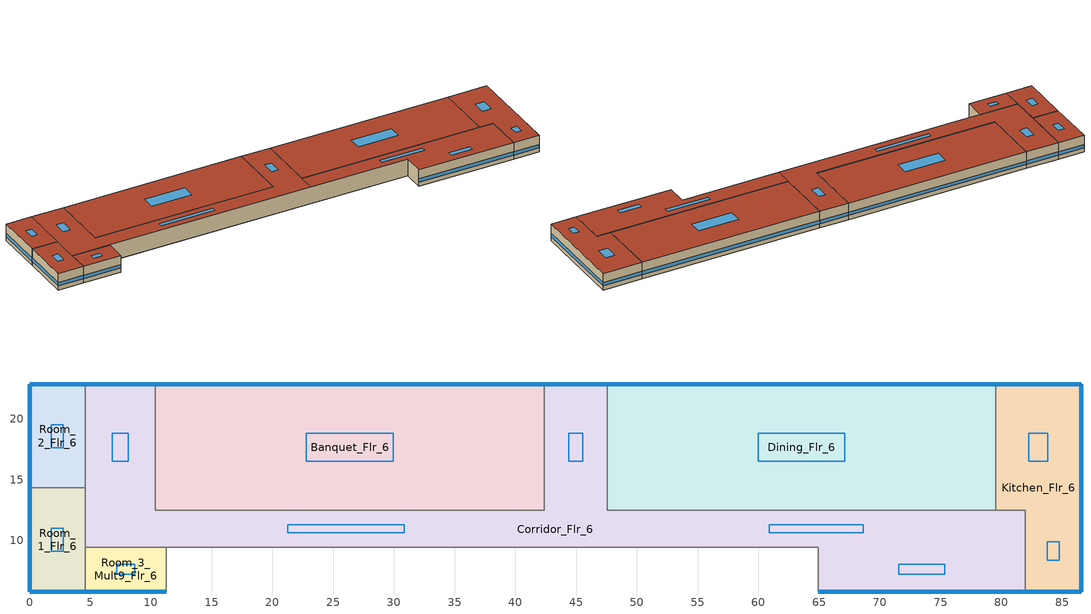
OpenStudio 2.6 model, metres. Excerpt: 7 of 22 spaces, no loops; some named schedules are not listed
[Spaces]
Room_2_Flr_6
 floor adiabatic (BTAP-Int-Wall): 4.57,22.86 4.57,14.33 0,14.33 0,22.86 z16.15
 wall outside: 4.57,22.86 0,22.86 0,14.33 z16.15:19.2
 wall to Room_1_Flr_6: 0,14.33 4.57,14.33 z16.15:19.2
 wall to Corridor_Flr_6: 4.57,14.33 4.57,22.86 z16.15:19.2
 window: 4.55,22.86 0.03,22.86 / 0,22.83 0,14.35 z16.91:17.53
 roof outside: 4.57,14.33 4.57,22.86 0,22.86 0,14.33 z19.2
 skylight: 2.8,17.64 2.8,19.55 1.77,19.55 1.77,17.64 z19.2
Banquet_Flr_6
 floor adiabatic (BTAP-Int-Wall): 42.37,22.86 42.37,12.5 10.36,12.5 10.36,22.86 z16.15
 wall outside: 42.37,22.86 10.36,22.86 z16.15:19.2
 wall to Corridor_Flr_6: 10.36,22.86 10.36,12.5 42.37,12.5 42.37,22.86 z16.15:19.2
 window: 42.34,22.86 10.39,22.86 z16.91:17.52
 roof outside: 42.37,12.5 42.37,22.86 10.36,22.86 10.36,12.5 z19.2
 skylight: 29.94,16.52 29.94,18.84 22.79,18.84 22.79,16.52 z19.2
Corridor_Flr_6
 floor adiabatic (BTAP-Int-Wall): 47.55,22.86 47.55,12.5 81.99,12.5 81.99,5.79 64.92,5.79 64.92,9.45 4.57,9.45 4.57,22.86 10.36,22.86 10.36,12.5 42.37,12.5 42.37,22.86 z16.15
 wall outside: 64.92,5.79 81.99,5.79 / 47.55,22.86 42.37,22.86 / 10.36,22.86 4.57,22.86 z16.15:19.2
 wall to Room_1_Flr_6: 4.57,14.33 4.57,9.45 z16.15:19.2
 wall to Kitchen_Flr_6: 81.99,5.79 81.99,12.5 79.55,12.5 z16.15:19.2
 wall to Dining_Flr_6: 79.55,12.5 47.55,12.5 47.55,22.86 z16.15:19.2
 wall adiabatic (BTAP-Int-Wall): 4.57,9.45 11.28,9.45 64.92,9.45 64.92,5.79 z16.15:19.2
 window: 10.34,22.86 4.6,22.86 / 47.52,22.86 42.39,22.86 / 64.95,5.79 81.97,5.79 z16.91:17.53
 roof outside: 81.99,5.79 81.99,12.5 47.55,12.5 47.55,9.45 64.92,9.45 64.92,5.79 z19.2; 47.55,9.45 47.55,22.86 42.37,22.86 42.37,12.5 10.36,12.5 10.36,22.86 4.57,22.86 4.57,9.45 z19.2
 skylight: 30.87,11.31 21.26,11.31 21.26,10.63 30.87,10.63 z19.2; 45.54,18.84 44.38,18.84 44.38,16.52 45.54,16.52 z19.2; 8.11,18.84 6.82,18.84 6.82,16.52 8.11,16.52 z19.2; 75.36,8.03 71.55,8.03 71.55,7.21 75.36,7.21 z19.2; 68.62,11.31 60.92,11.31 60.92,10.63 68.62,10.63 z19.2
Room_3_Mult9_Flr_6
 floor adiabatic (BTAP-Int-Wall): 11.28,9.45 11.28,5.79 4.57,5.79 4.57,9.45 z16.15
 wall outside: 4.57,5.79 11.28,5.79 z16.15:19.2
 wall adiabatic (BTAP-Int-Wall): 11.28,5.79 11.28,9.45 4.57,9.45 4.57,5.79 z16.15:19.2
 window: 4.6,5.79 11.25,5.79 z16.91:17.53
 roof outside: 11.28,5.79 11.28,9.45 4.57,9.45 4.57,5.79 z19.2
 skylight: 8.67,7.21 8.67,8.03 7.18,8.03 7.18,7.21 z19.2
Dining_Flr_6
 floor adiabatic (BTAP-Int-Wall): 79.55,22.86 79.55,12.5 47.55,12.5 47.55,22.86 z16.15
 wall outside: 79.55,22.86 47.55,22.86 z16.15:19.2
 wall to Kitchen_Flr_6: 79.55,12.5 79.55,22.86 z16.15:19.2
 window: 79.53,22.86 47.57,22.86 z16.91:17.52
 roof outside: 79.55,12.5 79.55,22.86 47.55,22.86 47.55,12.5 z19.2
 skylight: 67.13,16.52 67.13,18.84 59.97,18.84 59.97,16.52 z19.2
Room_1_Flr_6
 floor adiabatic (BTAP-Int-Wall): 4.57,14.33 4.57,5.79 0,5.79 0,14.33 z16.15
 wall outside: 0,14.33 0,5.79 4.57,5.79 z16.15:19.2
 wall adiabatic (BTAP-Int-Wall): 4.57,5.79 4.57,9.45 z16.15:19.2
 window: 0.03,5.79 4.55,5.79 / 0,14.3 0,5.82 z16.91:17.53
 roof outside: 4.57,5.79 4.57,14.33 0,14.33 0,5.79 z19.2
 skylight: 2.8,9.1 2.8,11.01 1.77,11.01 1.77,9.1 z19.2
Kitchen_Flr_6
 floor adiabatic (BTAP-Int-Wall): 86.56,22.86 86.56,5.79 81.99,5.79 81.99,12.5 79.55,12.5 79.55,22.86 z16.15
 wall outside: 81.99,5.79 86.56,5.79 86.56,22.86 79.55,22.86 z16.15:19.2
 window: 82.02,5.79 86.54,5.79 / 86.56,5.82 86.56,22.83 / 86.54,22.86 79.58,22.86 z16.91:17.53
 roof outside: 86.56,5.79 86.56,22.86 79.55,22.86 79.55,12.5 81.99,12.5 81.99,5.79 z19.2
 skylight: 84.79,9.89 83.77,9.89 83.77,8.39 84.79,8.39 z19.2; 83.84,18.84 82.27,18.84 82.27,16.52 83.84,16.52 z19.2
[Site]
Kuujjuaq AP_QC_CAN: Latitude {deg}=58.1; Longitude {deg}=-68.417; Time Zone {hr}=-5; Elevation {m}=39.9; Terrain=City
[Building]
LargeHotel-CAN_QC_Kuujjuaq.AP.719060_CWEC2016.epw created: 2018-10-11 19:45:18 +0000: North Axis {deg}=0; Default Construction Set=BTAP-Mass at hdd = 8550.0; Standards Number of Stories=7; Standards Number of Above Ground Stories=6; Standards Building Type=LargeHotel
[Site:WaterMainsTemperature]
Calculation Method=Correlation; Annual Average Outdoor Air Temperature {C}=-3.825; Maximum Difference In Monthly Average Outdoor Air Temperatures {deltaC}=36
[Site:GroundTemperature:BuildingSurface]
19.527, 19.502, 19.536, 19.598, 20.002, 21.64, 22.225, 22.375, 21.449, 20.121, 19.802, 19.633
[ClimateZones]
Climate Zone Institution Name 2=CEC; Climate Zone Document Name 2=California Climate Zone Descriptions; Climate Zone Document Year 2=1995
[SizingPeriod:DesignDay] Barometric Pressure {Pa}=100847; Sky Clearness=0; Rain Indicator=0; Snow Indicator=0; Day of Month=21; Daylight Saving Time Indicator=0; Humidity Indicating Type=Wetbulb; Dry-Bulb Temperature Range Modifier Type=DefaultMultipliers
Name | Maximum Dry-Bulb Temperature {C} | Daily Dry-Bulb Temperature Range {deltaC} | Humidity Indicating Conditions at Maximum Dry-Bulb | Wind Speed {m/s} | Wind Direction {deg} | Month | Day Type | Solar Model Indicator | ASHRAE Taub | ASHRAE Taud
Kuujjuaq AP Ann Htg 99.6% Condns DB | -36.2 | 0 | -36.2 | 2.2 | 220 | 1 | WinterDesignDay | ASHRAEClearSky
Kuujjuaq AP Ann Clg .4% Condns DB=>MWB | 24.1 | 10.3 | 16.2 | 4 | 210 | 7 | SummerDesignDay | ASHRAETau | 0.364 | 2.418
[Material:NoMass] Roughness=Smooth; Thermal Absorptance=0.9; Solar Absorptance=0.7
Name | Thermal Resistance {m2-K/W} | Visible Absorptance
Typical Carpet Pad | 0.21648 | 0.8
Typical Insulation 1 | 6.78179 | 0.7
Typical Insulation 2 | 5.19354 | 0.7
Typical Insulation 3 | 7.04224 | 0.7
Typical Carpet Pad 2 | 2.57255 | 0.8
Typical Carpet Pad 3 | 4.69593 | 0.8
Typical Insulation 4 | 0.624982 | 0.7
Typical Insulation 5 | 0.625 | 0.7
[Material]
Name | Roughness | Thickness {m} | Conductivity {W/m-K} | Density {kg/m3} | Specific Heat {J/kg-K} | Thermal Absorptance | Solar Absorptance | Visible Absorptance
100mm Normalweight concrete floor | MediumSmooth | 0.1016 | 2.31 | 2322 | 832
G01 13mm gypsum board | Smooth | 0.0127 | 0.16 | 800 | 1090 | 0.9 | 0.7 | 0.5
G05 25mm wood | MediumSmooth | 0.0254 | 0.15 | 608 | 1630 | 0.9 | 0.5 | 0.5
4 in. Normalweight Concrete Floor | MediumRough | 0.1016 | 2.31 | 2322 | 832 | 0.9 | 0.7 | 0.7
1IN Stucco | Smooth | 0.0253 | 0.6918 | 1858 | 837 | 0.9 | 0.7 | 0.92
8IN CONCRETE HW RefBldg | Rough | 0.2032 | 1.311 | 2240 | 836.8 | 0.9 | 0.7 | 0.7
1/2IN Gypsum | Smooth | 0.0127 | 0.16 | 784.9 | 830 | 0.9 | 0.4 | 0.4
Metal Roof Surface; F08 Metal surface | Smooth | 0.0008 | 45.28 | 7824 | 500 | 0.9 | 0.7 | 0.7
6 in. Normalweight Concrete Floor | MediumRough | 0.1524 | 2.31 | 2322 | 832 | 0.9 | 0.7 | 0.7
[Construction]
BTAP-Int-Floor: 100mm Normalweight concrete floor, Typical Carpet Pad
BTAP-Int-Wall: G01 13mm gypsum board, G01 13mm gypsum board
BTAP-Int-Ceiling: Typical Carpet Pad, 100mm Normalweight concrete floor
BTAP-Ext-DaylightDiffuser: SimpleGlazing
BTAP-Int-Door: G05 25mm wood
BTAP-Ext-Floor-Mass:U-0.142: Typical Insulation 1, 4 in. Normalweight Concrete Floor, Typical Carpet Pad
BTAP-Ext-Wall-Mass:U-0.183: 1IN Stucco, 8IN CONCRETE HW RefBldg, Typical Insulation 2, 1/2IN Gypsum
BTAP-Ext-Roof-Metal:U-0.142: Metal Roof Surface, Typical Insulation 3
BTAP-Grnd-Floor-Mass:U-0.379: 6 in. Normalweight Concrete Floor, Typical Carpet Pad 2
BTAP-Grnd-Roof-Mass:U-0.21: 6 in. Normalweight Concrete Floor, Typical Carpet Pad 3
BTAP-Ext-Door:U-1.6: F08 Metal surface, Typical Insulation 4
BTAP-Ext-OverHeadDoor:U-1.6: Typical Insulation 5
BTAP-Ext-DaylightDiffuser:U=0.160 SHGC=0.600: SimpleGlazing:U=0.160 SHGC=0.600
[DefaultConstructionSet]
BTAP-Mass at hdd = 8550.0: Default Exterior Surface Constructions=BTAP-Mass at hdd = 8550.0; Default Interior Surface Constructions=Default Surface Constructions 2; Default Ground Contact Surface Constructions=BTAP-Mass at hdd = 8550.0 1; Default Exterior SubSurface Constructions=BTAP-Mass at hdd = 8550.0; Default Interior SubSurface Constructions=Default Sub Surface Constructions 2; Interior Partition Construction=BTAP-Int-Door
[DefaultSurfaceConstructions]
Name | Floor Construction | Wall Construction | Roof Ceiling Construction
Default Surface Constructions 2 | BTAP-Int-Floor | BTAP-Int-Wall | BTAP-Int-Ceiling
BTAP-Mass at hdd = 8550.0 | BTAP-Ext-Floor-Mass:U-0.142 | BTAP-Ext-Wall-Mass:U-0.183 | BTAP-Ext-Roof-Metal:U-0.142
BTAP-Mass at hdd = 8550.0 1 | BTAP-Grnd-Floor-Mass:U-0.379 | BTAP-Grnd-Roof-Mass:U-0.21 | BTAP-Grnd-Roof-Mass:U-0.21
[DefaultSubSurfaceConstructions]
Name | Fixed Window Construction | Operable Window Construction | Door Construction | Glass Door Construction | Overhead Door Construction | Skylight Construction | Tubular Daylight Dome Construction | Tubular Daylight Diffuser Construction
Default Sub Surface Constructions 2 | BTAP-Ext-DaylightDiffuser | BTAP-Ext-DaylightDiffuser | BTAP-Int-Door
BTAP-Mass at hdd = 8550.0 | BTAP-Ext-DaylightDiffuser:U=0.160 SHGC=0.600 | BTAP-Ext-DaylightDiffuser:U=0.160 SHGC=0.600 | BTAP-Ext-Door:U-1.6 | BTAP-Ext-DaylightDiffuser:U=0.160 SHGC=0.600 | BTAP-Ext-OverHeadDoor:U-1.6 | BTAP-Ext-DaylightDiffuser:U=0.160 SHGC=0.600 | BTAP-Ext-DaylightDiffuser:U=0.160 SHGC=0.600 | BTAP-Ext-DaylightDiffuser:U=0.160 SHGC=0.600
[WindowMaterial:SimpleGlazingSystem] Solar Heat Gain Coefficient=0.6; Visible Transmittance=0.21
Name | U-Factor {W/m2-K}
SimpleGlazing | 2.2
SimpleGlazing:U=0.160 SHGC=0.600 | 1.6
[Space] Building Story=Building Story 4; Part of Total Floor Area=Yes
Name | Space Type | Thermal Zone
Room_2_Flr_6 | Space Function Guest room | Sp-Room_2_Flr_6 Sys-1 Flr-4 Sch-F HPlcmt-west ZN
Banquet_Flr_6 | Space Function Dining area - other | Sp-Banquet_Flr_6 Sys-3 Flr-4 Sch-B HPlcmt-north ZN
Kitchen_Flr_6 | Space Function Food preparation area | Sp-Kitchen_Flr_6 Sys-3 Flr-4 Sch-B HPlcmt-east ZN
Corridor_Flr_6 | Space Function Corridor/Transition area - hospital-sch-E | Sp-Corridor_Flr_6 Sys-3 Flr-4 Sch-E HPlcmt-south ZN
Room_3_Mult9_Flr_6 | Space Function Guest room | Sp-Room_3_Mult9_Flr_6 Sys-1 Flr-4 Sch-F HPlcmt-south ZN
Dining_Flr_6 | Space Function Dining area - other | Sp-Dining_Flr_6 Sys-3 Flr-4 Sch-B HPlcmt-north ZN
Room_1_Flr_6 | Space Function Guest room | Sp-Room_1_Flr_6 Sys-1 Flr-4 Sch-F HPlcmt-west ZN
[BuildingStory]
Building Story 4: Nominal Z Coordinate {m}=16.152
[SpaceType] Standards Building Type=Space Function
Name | Default Schedule Set | Design Specification Outdoor Air Object | Standards Space Type
Space Function Dining area - other | Space Function Dining area - other Schedule Set | Space Function Dining area - other Ventilation | Dining area - other
Space Function Corridor/Transition area - hospital-sch-E | Space Function Corridor/Transition area - hospital-sch-E Schedule Set | Space Function Corridor/Transition area - hospital-sch-E Ventilation | Corridor/Transition area - hospital-sch-E
Space Function Food preparation area | Space Function Food preparation area Schedule Set | Space Function Food preparation area Ventilation | Food preparation area
Space Function Guest room | Space Function Guest room Schedule Set | Space Function Guest room Ventilation | Guest room
[People:Definition] Number of People Calculation Method=People/Area; Fraction Radiant=0.3
Name | People per Space Floor Area {person/m2}
Space Function Corridor/Transition area - hospital-sch-E People Definition | 0.0100036
Space Function Dining area - other People Definition | 0.100036
Space Function Food preparation area People Definition | 0.0500182
Space Function Guest room People Definition | 0.0400145
[People] Work Efficiency Schedule=Work Efficiency Schedule; Clothing Insulation Schedule=Clothing Schedule; Air Velocity Schedule=Air Velocity Schedule; Multiplier=1
Name | People Definition | Space or SpaceType
Space Function Corridor/Transition area - hospital-sch-E People | Space Function Corridor/Transition area - hospital-sch-E People Definition | Space Function Corridor/Transition area - hospital-sch-E
Space Function Dining area - other People | Space Function Dining area - other People Definition | Space Function Dining area - other
Space Function Food preparation area People | Space Function Food preparation area People Definition | Space Function Food preparation area
Space Function Guest room People | Space Function Guest room People Definition | Space Function Guest room
[Lights:Definition] Design Level Calculation Method=Watts/Area; Fraction Radiant=0.5; Fraction Visible=0.2
Name | Watts per Space Floor Area {W/m2}
Space Function Corridor/Transition area - hospital-sch-E Lights Definition | 10.7039
Space Function Dining area - other Lights Definition | 7.00254
Space Function Food preparation area Lights Definition | 13.1048
Space Function Guest room Lights Definition | 5.10185
[Lights] Fraction Replaceable=1
Name | Lights Definition | Space or SpaceType
Space Function Corridor/Transition area - hospital-sch-E Lights | Space Function Corridor/Transition area - hospital-sch-E Lights Definition | Space Function Corridor/Transition area - hospital-sch-E
Space Function Dining area - other Lights | Space Function Dining area - other Lights Definition | Space Function Dining area - other
Space Function Food preparation area Lights | Space Function Food preparation area Lights Definition | Space Function Food preparation area
Space Function Guest room Lights | Space Function Guest room Lights Definition | Space Function Guest room
[DesignSpecification:OutdoorAir] Outdoor Air Method=Sum; Outdoor Air Flow per Person {m3/s-person}=0; Outdoor Air Flow Rate {m3/s}=0; Outdoor Air Flow Air Changes per Hour {1/hr}=0
Name | Outdoor Air Flow per Floor Area {m3/s-m2}
Space Function Corridor/Transition area - hospital-sch-E Ventilation | 0.0003048
Space Function Dining area - other Ventilation | 0.0035814
Space Function Food preparation area Ventilation | 0.0013716
Space Function Guest room Ventilation | 0.0005588
[DefaultScheduleSet] People Activity Level Schedule=NECB-Activity; Infiltration Schedule=Always On
Name | Number of People Schedule | Lighting Schedule | Electric Equipment Schedule
Space Function Corridor/Transition area - hospital-sch-E Schedule Set | NECB-E-Occupancy | NECB-E-Occupancy-NECB-E-Lighting-0.0-0.0-0.67-Light Ruleset | NECB-E-Electric-Equipment
Space Function Dining area - other Schedule Set | NECB-B-Occupancy | NECB-B-Lighting | NECB-B-Electric-Equipment
Space Function Food preparation area Schedule Set | NECB-B-Occupancy | NECB-B-Occupancy-NECB-B-Lighting-0.0-0.0-0.67-Light Ruleset | NECB-B-Electric-Equipment
Space Function Guest room Schedule Set | NECB-F-Occupancy | NECB-F-Lighting | NECB-F-Electric-Equipment
[ThermostatSetpoint:DualSetpoint]
Name | Heating Setpoint Temperature Schedule | Cooling Setpoint Temperature Schedule
Space Function Guest room Thermostat 16; Space Function Guest room Thermostat 17; Space Function Guest room Thermostat 18 | NECB-F-Thermostat Setpoint-Heating | NECB-F-Thermostat Setpoint-Cooling
Space Function Dining area - other Thermostat 3; Space Function Dining area - other Thermostat 4; Space Function Food preparation area Thermostat 2 | NECB-B-Thermostat Setpoint-Heating | NECB-B-Thermostat Setpoint-Cooling
Space Function Corridor/Transition area - hospital-sch-E Thermostat 4 | NECB-E-Thermostat Setpoint-Heating | NECB-E-Thermostat Setpoint-Cooling
[ElectricEquipment:Definition] Design Level Calculation Method=Watts/Area; Fraction Radiant=0.5
Name | Watts per Space Floor Area {W/m2}
Space Function Dining area - other Elec Equip Definition | 1.00036
Space Function Food preparation area Elec Equip Definition | 10.0036
Space Function Guest room Elec Equip Definition | 2.50091
[ElectricEquipment]
Name | Electric Equipment Definition | Space or SpaceType
Space Function Dining area - other Elec Equip | Space Function Dining area - other Elec Equip Definition | Space Function Dining area - other
Space Function Food preparation area Elec Equip | Space Function Food preparation area Elec Equip Definition | Space Function Food preparation area
Space Function Guest room Elec Equip | Space Function Guest room Elec Equip Definition | Space Function Guest room
[SpaceInfiltration:DesignFlowRate] Schedule=Always On Discrete; Design Flow Rate Calculation Method=Flow/ExteriorArea; Flow per Exterior Surface Area {m3/s-m2}=0.00025; Constant Term Coefficient=0; Temperature Term Coefficient=0; Velocity Term Coefficient=0.224; Velocity Squared Term Coefficient=0
Name | Space or SpaceType
Banquet_Flr_6 Infiltration | Banquet_Flr_6
Corridor_Flr_6 Infiltration | Corridor_Flr_6
Dining_Flr_6 Infiltration | Dining_Flr_6
Kitchen_Flr_6 Infiltration | Kitchen_Flr_6
Room_1_Flr_6 Infiltration | Room_1_Flr_6
Room_2_Flr_6 Infiltration | Room_2_Flr_6
Room_3_Mult9_Flr_6 Infiltration | Room_3_Mult9_Flr_6
[ThermalZone] Use Ideal Air Loads=No
Name | Thermostat | Multiplier
Sp-Room_1_Flr_6 Sys-1 Flr-4 Sch-F HPlcmt-west ZN | Space Function Guest room Thermostat 16
Sp-Room_2_Flr_6 Sys-1 Flr-4 Sch-F HPlcmt-west ZN | Space Function Guest room Thermostat 17
Sp-Room_3_Mult9_Flr_6 Sys-1 Flr-4 Sch-F HPlcmt-south ZN | Space Function Guest room Thermostat 18 | 9
Sp-Banquet_Flr_6 Sys-3 Flr-4 Sch-B HPlcmt-north ZN | Space Function Dining area - other Thermostat 3
Sp-Dining_Flr_6 Sys-3 Flr-4 Sch-B HPlcmt-north ZN | Space Function Dining area - other Thermostat 4
Sp-Kitchen_Flr_6 Sys-3 Flr-4 Sch-B HPlcmt-east ZN | Space Function Food preparation area Thermostat 2
Sp-Corridor_Flr_6 Sys-3 Flr-4 Sch-E HPlcmt-south ZN | Space Function Corridor/Transition area - hospital-sch-E Thermostat 4
[HeatExchanger:AirToAir:SensibleAndLatent] Availability Schedule=Always On Discrete; Nominal Supply Air Flow Rate {m3/s}=autosize; Sensible Effectiveness at 100% Heating Air Flow=0.5; Latent Effectiveness at 100% Heating Air Flow=0.5; Sensible Effectiveness at 75% Heating Air Flow=0.5; Latent Effectiveness at 75% Heating Air Flow=0.5; Sensible Effectiveness at 100% Cooling Air Flow=0.5; Latent Effectiveness at 100% Cooling Air Flow=0.5; Sensible Effectiveness at 75% Cooling Air Flow=0.5; Latent Effectiveness at 75% Cooling Air Flow=0.5; Supply Air Outlet Temperature Control=Yes; Heat Exchanger Type=Rotary; Frost Control Type=ExhaustOnly; Threshold Temperature {C}=-23.3; Initial Defrost Time Fraction=0.167; Rate of Defrost Time Fraction Increase {1/K}=1.44; Economizer Lockout=Yes
Name | Nominal Electric Power {W}
Make-up air unit ERV | 2255.51
VAV with Reheat ERV | 1851.98
[SetpointManager:OutdoorAirPretreat] Minimum Setpoint Temperature {C}=-99; Maximum Setpoint Temperature {C}=99; Minimum Setpoint Humidity Ratio {kgWater/kgDryAir}=1e-05; Maximum Setpoint Humidity Ratio {kgWater/kgDryAir}=1
Setpoint Manager Outdoor Air Pretreat 1; Setpoint Manager Outdoor Air Pretreat 2
[AvailabilityManager:NightCycle] Control Type=CycleOnAny; Thermostat Tolerance {deltaC}=1; Cycling Run Time {s}=3600
Availability Manager Night Cycle 1; Availability Manager Night Cycle 2; Availability Manager Night Cycle 3; Availability Manager Night Cycle 4; Availability Manager Night Cycle 5; Availability Manager Night Cycle 6; Availability Manager Night Cycle 7
[Schedule:Ruleset]
Clothing Schedule: Default Day Schedule=Clothing Schedule Default Winter Clothes
Air Velocity Schedule: Default Day Schedule=Air Velocity Schedule Default
Work Efficiency Schedule: Default Day Schedule=Work Efficiency Schedule Default
NECB-E-Occupancy: Default Day Schedule=NECB-E-Occupancy Default
NECB-Activity: Default Day Schedule=NECB-Activity Default; Summer Design Day Schedule=NECB-Activity Summer Design Day; Winter Design Day Schedule=NECB-Activity Winter Design Day
NECB-E-Occupancy-NECB-E-Lighting-0.0-0.0-0.67-Light Ruleset: Default Day Schedule=NECB-E-Occupancy-NECB-E-Lighting-0.0-0.0-0.67-Light Default
NECB-E-Electric-Equipment: Default Day Schedule=NECB-E-Electric-Equipment Default
Always On: Default Day Schedule=Always On Default
NECB-E-Thermostat Setpoint-Heating: Default Day Schedule=NECB-E-Thermostat Setpoint-Heating Default
NECB-E-Thermostat Setpoint-Cooling: Default Day Schedule=NECB-E-Thermostat Setpoint-Cooling Default
NECB-B-Occupancy: Default Day Schedule=NECB-B-Occupancy Default
NECB-B-Lighting: Default Day Schedule=NECB-B-Lighting Default
NECB-B-Electric-Equipment: Default Day Schedule=NECB-B-Electric-Equipment Default
NECB-B-Thermostat Setpoint-Heating: Default Day Schedule=NECB-B-Thermostat Setpoint-Heating Default
NECB-B-Thermostat Setpoint-Cooling: Default Day Schedule=NECB-B-Thermostat Setpoint-Cooling Default
NECB-B-Occupancy-NECB-B-Lighting-0.0-0.0-0.67-Light Ruleset: Default Day Schedule=NECB-B-Occupancy-NECB-B-Lighting-0.0-0.0-0.67-Light Default
NECB-F-Occupancy: Default Day Schedule=NECB-F-Occupancy Default
NECB-F-Lighting: Default Day Schedule=NECB-F-Lighting Default
NECB-F-Electric-Equipment: Default Day Schedule=NECB-F-Electric-Equipment Default
NECB-F-Thermostat Setpoint-Heating: Default Day Schedule=NECB-F-Thermostat Setpoint-Heating Default
NECB-F-Thermostat Setpoint-Cooling: Default Day Schedule=NECB-F-Thermostat Setpoint-Cooling Default
[Schedule:Day]
NECB-E-Thermostat Setpoint-Heating Default: 7, 0, 18, 8, 0, 20, 19, 0, 22, 24, 0, 18
NECB-B-Thermostat Setpoint-Heating Default: 2, 0, 22, 8, 0, 18, 9, 0, 20, 24, 0, 22
NECB-B-Thermostat Setpoint-Cooling Default: 1, 0, 24, 8, 0, 35, 24, 0, 24
NECB-F-Thermostat Setpoint-Heating Default: 1, 0, 22, 7, 0, 18, 8, 0, 20, 24, 0, 22
NECB-F-Thermostat Setpoint-Cooling Default: 24, 0, 24
[Schedule:Rule] Date Specification Type=DateRange; Start Month=1; Start Day=1; End Month=12; End Day=31
Name | Schedule Ruleset | Rule Order | Day Schedule | Apply Monday | Apply Tuesday | Apply Wednesday | Apply Thursday | Apply Friday | Apply Saturday | Apply Sunday
Schedule Rule 11 | NECB-E-Thermostat Setpoint-Heating | 2 | NECB-E-Thermostat Setpoint-Heating Default|Wkdy Day | Yes | Yes | Yes | Yes | Yes
Schedule Rule 26 | NECB-B-Thermostat Setpoint-Heating | 2 | NECB-B-Thermostat Setpoint-Heating Default|Wkdy Day | Yes | Yes | Yes | Yes | Yes
Schedule Rule 27 | NECB-B-Thermostat Setpoint-Heating | 1 | NECB-B-Thermostat Setpoint-Heating Sat Day |  |  |  |  |  | Yes
Schedule Rule 28 | NECB-B-Thermostat Setpoint-Heating | 0 | NECB-B-Thermostat Setpoint-Heating Sun|Hol Day |  |  |  |  |  |  | Yes
Schedule Rule 29 | NECB-B-Thermostat Setpoint-Cooling | 2 | NECB-B-Thermostat Setpoint-Cooling Default|Wkdy Day | Yes | Yes | Yes | Yes | Yes
Schedule Rule 30 | NECB-B-Thermostat Setpoint-Cooling | 1 | NECB-B-Thermostat Setpoint-Cooling Sat Day |  |  |  |  |  | Yes
Schedule Rule 31 | NECB-B-Thermostat Setpoint-Cooling | 0 | NECB-B-Thermostat Setpoint-Cooling Sun|Hol Day |  |  |  |  |  |  | Yes
Schedule Rule 47 | NECB-F-Thermostat Setpoint-Heating | 2 | NECB-F-Thermostat Setpoint-Heating Default|Wkdy Day | Yes | Yes | Yes | Yes | Yes
Schedule Rule 48 | NECB-F-Thermostat Setpoint-Heating | 1 | NECB-F-Thermostat Setpoint-Heating Sat Day |  |  |  |  |  | Yes
Schedule Rule 49 | NECB-F-Thermostat Setpoint-Heating | 0 | NECB-F-Thermostat Setpoint-Heating Sun|Hol Day |  |  |  |  |  |  | Yes
Schedule Rule 50 | NECB-F-Thermostat Setpoint-Cooling | 2 | NECB-F-Thermostat Setpoint-Cooling Default|Wkdy Day | Yes | Yes | Yes | Yes | Yes
Schedule Rule 51 | NECB-F-Thermostat Setpoint-Cooling | 1 | NECB-F-Thermostat Setpoint-Cooling Sat Day |  |  |  |  |  | Yes
Schedule Rule 52 | NECB-F-Thermostat Setpoint-Cooling | 0 | NECB-F-Thermostat Setpoint-Cooling Sun|Hol Day |  |  |  |  |  |  | Yes
[Schedule:Constant]
Always On Discrete: Value=1
